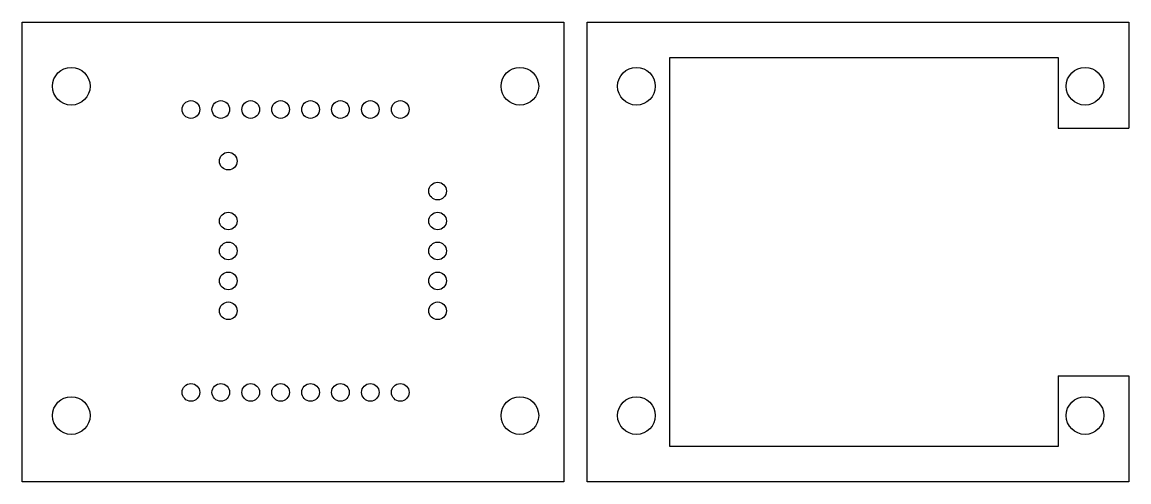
# Model space of a CAD drawing. Extents: x -1 to 93, y 2 to 41.
import ezdxf

# ---------------------------------------------------------------- set-up
doc = ezdxf.new("R2010")
doc.units = 0
doc.layers.get('0').update_dxf_attribs({"linetype": 'CONTINUOUS'})
doc.layers.add('OUTLINE', color=7, linetype='CONTINUOUS')

msp = doc.modelspace()

# ---------------------------------------------------------------- linework, layer by layer
for p, q in [((-1, 41), (45, 41)), ((-1, 2), (-1, 41)), ((45, 41), (45, 2)), ((45, 2), (-1, 2))]:
    msp.add_line(p, q)
for centre, radius in [((3.175, 35.56), 1.6), ((41.275, 35.56), 1.6), ((13.335, 33.59), 0.75), ((15.875, 33.59), 0.75), ((18.415, 33.59), 0.75), ((20.955, 33.59), 0.75), ((23.495, 33.59), 0.75), ((26.035, 33.59), 0.75), ((28.575, 33.59), 0.75), ((31.115, 33.59), 0.75), ((16.51, 29.21), 0.75), ((34.29, 26.67), 0.75), ((16.51, 24.13), 0.75), ((34.29, 24.13), 0.75), ((16.51, 21.59), 0.75), ((34.29, 21.59), 0.75), ((16.51, 19.05), 0.75), ((34.29, 19.05), 0.75), ((16.51, 16.51), 0.75), ((34.29, 16.51), 0.75), ((13.335, 9.59), 0.75), ((15.875, 9.59), 0.75), ((18.415, 9.59), 0.75), ((20.955, 9.59), 0.75), ((23.495, 9.59), 0.75), ((26.035, 9.59), 0.75), ((28.575, 9.59), 0.75), ((31.115, 9.59), 0.75), ((3.175, 7.62), 1.6), ((41.275, 7.62), 1.6)]:
    msp.add_circle(centre, radius)
at = {"layer": 'OUTLINE'}
for p, q in [((47, 41), (93, 41)), ((47, 2), (47, 41)), ((93, 41), (93, 32)), ((54, 38), (87, 38)), ((54, 5), (54, 38)), ((87, 38), (87, 32)), ((87, 32), (93, 32)), ((87, 11), (87, 5)), ((87, 11), (93, 11)), ((93, 11), (93, 2)), ((87, 5), (54, 5)), ((93, 2), (47, 2))]:
    msp.add_line(p, q, dxfattribs=at)
for centre in [(51.175, 35.56), (89.275, 35.56), (51.175, 7.62), (89.275, 7.62)]:
    msp.add_circle(centre, 1.6, dxfattribs=at)

doc.saveas('drawing.dxf')
